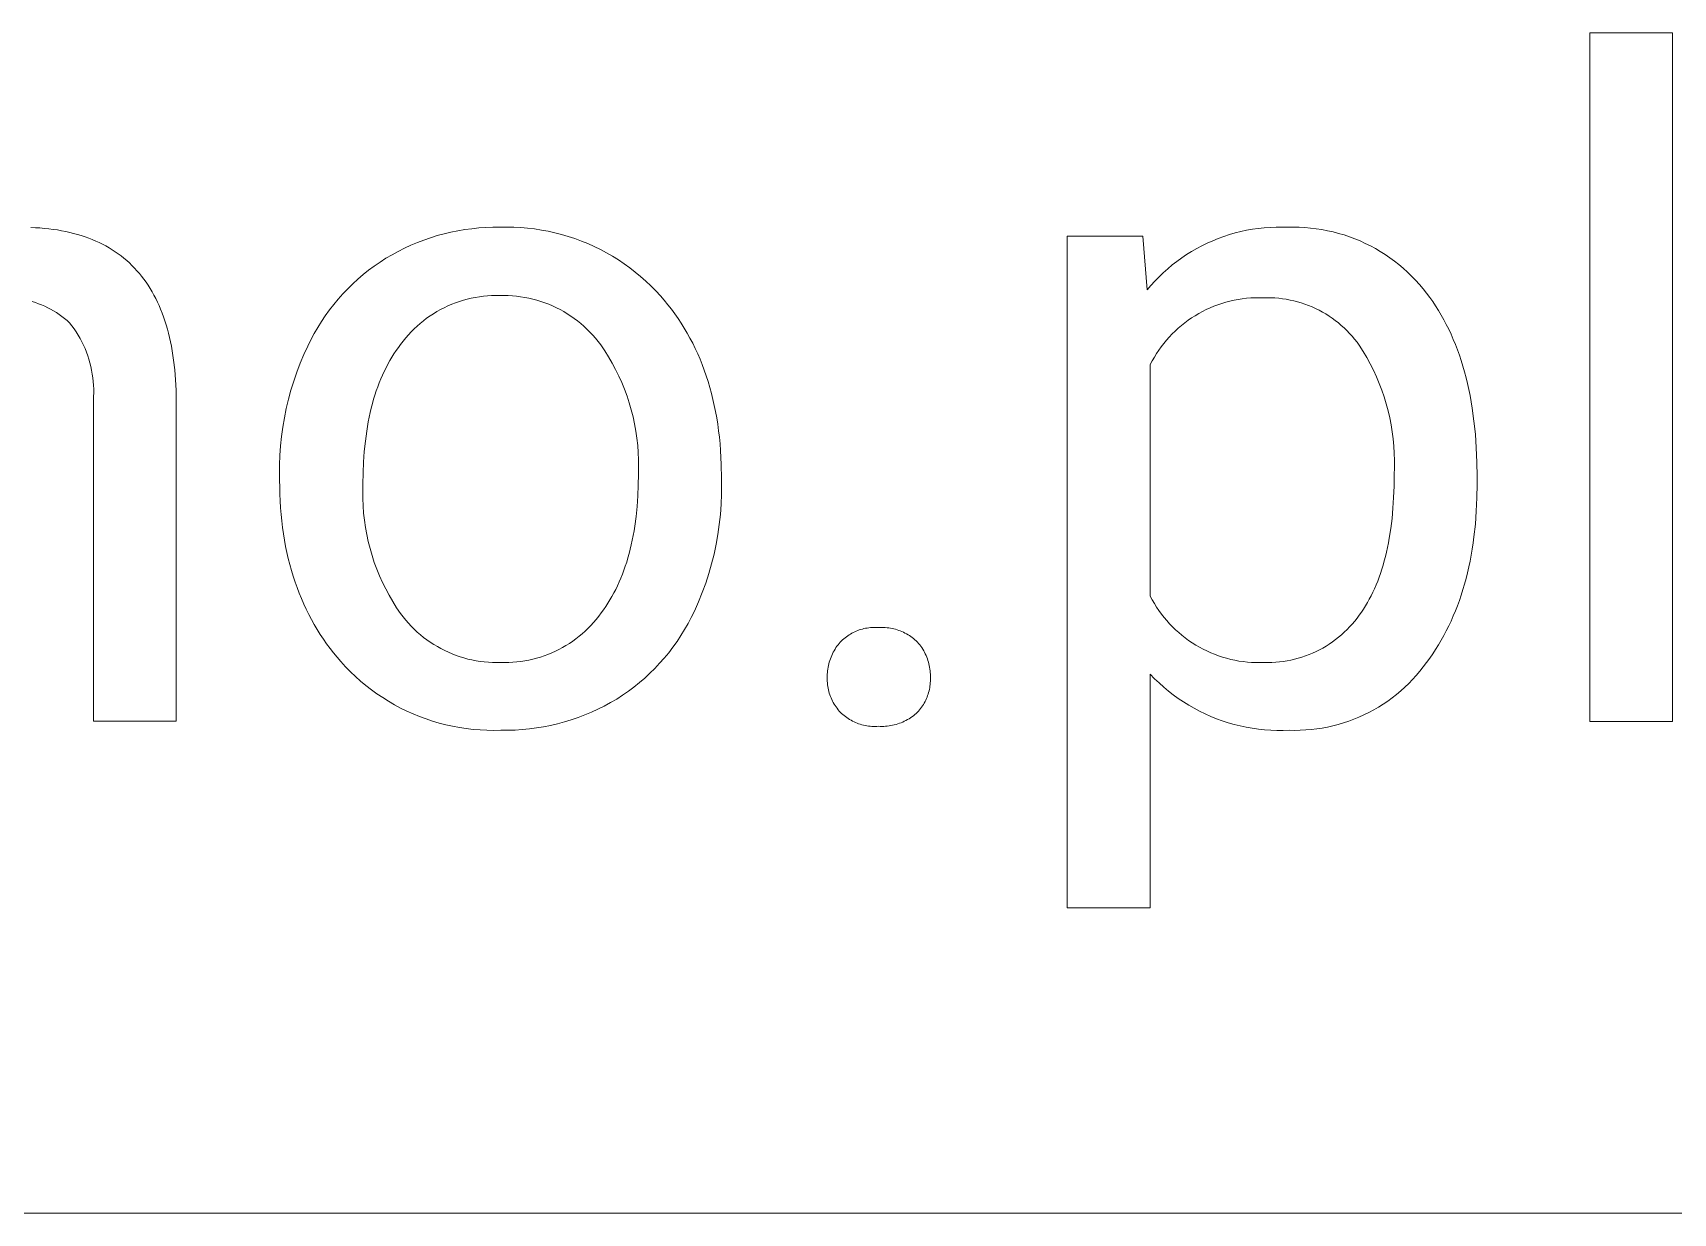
# Model space of a CAD drawing. Header units: millimetres. Extents: x -1283 to 2747, y -259 to 2557.
# Drawn here: x 1674.5 to 1770.4, y -33.4 to 35.6 of the extents above; entities that cross this region are included whole.
import ezdxf

# ---------------------------------------------------------------- set-up
doc = ezdxf.new("R2010")
doc.units = ezdxf.units.MM
doc.header["$MEASUREMENT"] = 0
doc.layers.add('Domyślny', color=7, linetype='Continuous', true_color=0x000000)

msp = doc.modelspace()

# ---------------------------------------------------------------- linework, layer by layer
at = {"layer": 'Domyślny', "color": 18, "lineweight": 15, "true_color": 0x000000}
for p, q in [((1765.5, -4.657), (1765.5, 35.604)), ((1765.5, 35.604), (1770.345, 35.604)), ((1770.345, 35.604), (1770.345, -4.657)), ((1674.398, 24.223), (1674.668, 24.211)), ((1674.668, 24.211), (1674.934, 24.194)), ((1674.934, 24.194), (1675.196, 24.171)), ((1675.196, 24.171), (1675.453, 24.144)), ((1675.453, 24.144), (1675.706, 24.112)), ((1675.706, 24.112), (1675.954, 24.075)), ((1675.954, 24.075), (1676.198, 24.032)), ((1676.198, 24.032), (1676.438, 23.985)), ((1676.438, 23.985), (1676.673, 23.933)), ((1698.952, 23.949), (1699.355, 24.03)), ((1699.355, 24.03), (1699.761, 24.098)), ((1699.761, 24.098), (1700.168, 24.152)), ((1700.168, 24.152), (1700.578, 24.192)), ((1700.578, 24.192), (1700.988, 24.219)), ((1700.988, 24.219), (1701.399, 24.232)), ((1701.399, 24.232), (1701.81, 24.232)), ((1701.81, 24.232), (1702.216, 24.24)), ((1702.216, 24.24), (1702.621, 24.234)), ((1702.621, 24.234), (1703.026, 24.215)), ((1703.026, 24.215), (1703.43, 24.182)), ((1703.43, 24.182), (1703.833, 24.135)), ((1703.833, 24.135), (1704.234, 24.074)), ((1704.234, 24.074), (1704.632, 24)), ((1704.632, 24), (1705.028, 23.913)), ((1744.775, 23.901), (1745.111, 23.985)), ((1745.111, 23.985), (1745.449, 24.057)), ((1745.449, 24.057), (1745.79, 24.118)), ((1745.79, 24.118), (1746.132, 24.167)), ((1746.132, 24.167), (1746.476, 24.204)), ((1746.476, 24.204), (1746.821, 24.229)), ((1746.821, 24.229), (1747.167, 24.242)), ((1747.167, 24.242), (1747.513, 24.243)), ((1747.513, 24.243), (1747.859, 24.232)), ((1747.859, 24.232), (1748.192, 24.238)), ((1748.192, 24.238), (1748.525, 24.232)), ((1748.525, 24.232), (1748.858, 24.216)), ((1748.858, 24.216), (1749.19, 24.188)), ((1749.19, 24.188), (1749.521, 24.148)), ((1749.521, 24.148), (1749.85, 24.097)), ((1749.85, 24.097), (1750.177, 24.035)), ((1750.177, 24.035), (1750.502, 23.962)), ((1676.673, 23.933), (1676.904, 23.876)), ((1676.904, 23.876), (1677.13, 23.815)), ((1677.13, 23.815), (1677.352, 23.748)), ((1677.352, 23.748), (1677.57, 23.676)), ((1677.57, 23.676), (1677.783, 23.599)), ((1677.783, 23.599), (1677.992, 23.517)), ((1677.992, 23.517), (1678.197, 23.431)), ((1678.197, 23.431), (1678.397, 23.339)), ((1678.397, 23.339), (1678.593, 23.242)), ((1678.593, 23.242), (1678.785, 23.141)), ((1678.785, 23.141), (1678.972, 23.034)), ((1678.972, 23.034), (1679.155, 22.923)), ((1695.869, 22.826), (1696.237, 23.011)), ((1696.237, 23.011), (1696.61, 23.183)), ((1696.61, 23.183), (1696.989, 23.343)), ((1696.989, 23.343), (1697.373, 23.49)), ((1697.373, 23.49), (1697.762, 23.625)), ((1697.762, 23.625), (1698.155, 23.746)), ((1698.155, 23.746), (1698.552, 23.854)), ((1698.552, 23.854), (1698.952, 23.949)), ((1705.028, 23.913), (1705.421, 23.812)), ((1705.421, 23.812), (1705.81, 23.698)), ((1705.81, 23.698), (1706.195, 23.57)), ((1706.195, 23.57), (1706.575, 23.43)), ((1706.575, 23.43), (1706.951, 23.277)), ((1706.951, 23.277), (1707.321, 23.111)), ((1707.321, 23.111), (1707.685, 22.933)), ((1734.962, -15.56), (1734.962, 23.708)), ((1734.962, 23.708), (1739.391, 23.708)), ((1739.391, 23.708), (1739.632, 20.568)), ((1742.535, 22.995), (1742.841, 23.157)), ((1742.841, 23.157), (1743.152, 23.309)), ((1743.152, 23.309), (1743.468, 23.449)), ((1743.468, 23.449), (1743.788, 23.579)), ((1743.788, 23.579), (1744.114, 23.698)), ((1744.114, 23.698), (1744.443, 23.805)), ((1744.443, 23.805), (1744.775, 23.901)), ((1750.502, 23.962), (1750.824, 23.878)), ((1750.824, 23.878), (1751.143, 23.783)), ((1751.143, 23.783), (1751.459, 23.677)), ((1751.459, 23.677), (1751.771, 23.56)), ((1751.771, 23.56), (1752.079, 23.433)), ((1752.079, 23.433), (1752.382, 23.295)), ((1752.382, 23.295), (1752.681, 23.147)), ((1752.681, 23.147), (1752.974, 22.989)), ((1679.155, 22.923), (1679.333, 22.806)), ((1679.333, 22.806), (1679.507, 22.685)), ((1679.507, 22.685), (1679.677, 22.559)), ((1679.677, 22.559), (1679.842, 22.427)), ((1679.842, 22.427), (1680.003, 22.291)), ((1680.003, 22.291), (1680.16, 22.15)), ((1680.16, 22.15), (1680.312, 22.004)), ((1694.472, 21.966), (1694.809, 22.199)), ((1694.809, 22.199), (1695.154, 22.42)), ((1695.154, 22.42), (1695.508, 22.629)), ((1695.508, 22.629), (1695.869, 22.826)), ((1707.685, 22.933), (1708.043, 22.743)), ((1708.043, 22.743), (1708.394, 22.54)), ((1708.394, 22.54), (1708.738, 22.326)), ((1708.738, 22.326), (1709.075, 22.1)), ((1709.075, 22.1), (1709.404, 21.863)), ((1741.101, 22.03), (1741.374, 22.243)), ((1741.374, 22.243), (1741.655, 22.446)), ((1741.655, 22.446), (1741.942, 22.639)), ((1741.942, 22.639), (1742.235, 22.822)), ((1742.235, 22.822), (1742.535, 22.995)), ((1752.974, 22.989), (1753.261, 22.821)), ((1753.261, 22.821), (1753.543, 22.643)), ((1753.543, 22.643), (1753.818, 22.456)), ((1753.818, 22.456), (1754.087, 22.259)), ((1754.087, 22.259), (1754.349, 22.053)), ((1754.349, 22.053), (1754.604, 21.838)), ((1680.312, 22.004), (1680.46, 21.853)), ((1680.46, 21.853), (1680.604, 21.697)), ((1680.604, 21.697), (1680.743, 21.536)), ((1680.743, 21.536), (1680.878, 21.37)), ((1680.878, 21.37), (1681.008, 21.199)), ((1681.008, 21.199), (1681.134, 21.023)), ((1693.21, 20.925), (1693.512, 21.202)), ((1693.512, 21.202), (1693.823, 21.467)), ((1693.823, 21.467), (1694.143, 21.723)), ((1694.143, 21.723), (1694.472, 21.966)), ((1709.404, 21.863), (1709.724, 21.615)), ((1709.724, 21.615), (1710.036, 21.356)), ((1710.036, 21.356), (1710.339, 21.086)), ((1740.088, 21.089), (1740.329, 21.337)), ((1740.329, 21.337), (1740.578, 21.577)), ((1740.578, 21.577), (1740.836, 21.808)), ((1740.836, 21.808), (1741.101, 22.03)), ((1754.604, 21.838), (1754.851, 21.615)), ((1754.851, 21.615), (1755.09, 21.384)), ((1755.09, 21.384), (1755.322, 21.144)), ((1755.322, 21.144), (1755.545, 20.897)), ((1681.134, 21.023), (1681.256, 20.842)), ((1681.256, 20.842), (1681.374, 20.656)), ((1681.374, 20.656), (1681.487, 20.466)), ((1681.487, 20.466), (1681.595, 20.27)), ((1681.595, 20.27), (1681.7, 20.069)), ((1692.362, 20.036), (1692.635, 20.342)), ((1692.635, 20.342), (1692.917, 20.639)), ((1692.917, 20.639), (1693.21, 20.925)), ((1700.376, 20.135), (1700.141, 20.088)), ((1700.613, 20.174), (1700.376, 20.135)), ((1700.851, 20.205), (1700.613, 20.174)), ((1701.091, 20.228), (1700.851, 20.205)), ((1701.33, 20.242), (1701.091, 20.228)), ((1701.57, 20.248), (1701.33, 20.242)), ((1701.81, 20.246), (1701.57, 20.248)), ((1702.054, 20.249), (1701.81, 20.246)), ((1702.298, 20.243), (1702.054, 20.249)), ((1702.541, 20.229), (1702.298, 20.243)), ((1702.784, 20.207), (1702.541, 20.229)), ((1703.025, 20.176), (1702.784, 20.207)), ((1703.266, 20.137), (1703.025, 20.176)), ((1703.505, 20.089), (1703.266, 20.137)), ((1710.339, 21.086), (1710.633, 20.807)), ((1710.633, 20.807), (1710.917, 20.518)), ((1710.917, 20.518), (1711.191, 20.219)), ((1711.191, 20.219), (1711.412, 19.966)), ((1739.632, 20.568), (1739.856, 20.832)), ((1739.856, 20.832), (1740.088, 21.089)), ((1755.545, 20.897), (1755.759, 20.642)), ((1755.759, 20.642), (1755.965, 20.38)), ((1755.965, 20.38), (1756.147, 20.137)), ((1756.147, 20.137), (1756.323, 19.888)), ((1674.67, 19.834), (1674.485, 19.894)), ((1674.853, 19.768), (1674.67, 19.834)), ((1675.034, 19.696), (1674.853, 19.768)), ((1675.212, 19.618), (1675.034, 19.696)), ((1675.387, 19.533), (1675.212, 19.618)), ((1675.559, 19.443), (1675.387, 19.533)), ((1675.728, 19.346), (1675.559, 19.443)), ((1675.894, 19.244), (1675.728, 19.346)), ((1676.056, 19.136), (1675.894, 19.244)), ((1681.7, 20.069), (1681.8, 19.864)), ((1681.8, 19.864), (1681.896, 19.653)), ((1681.896, 19.653), (1681.987, 19.438)), ((1681.987, 19.438), (1682.074, 19.217)), ((1682.074, 19.217), (1682.157, 18.992)), ((1691.611, 19.066), (1691.85, 19.398)), ((1691.85, 19.398), (1692.101, 19.722)), ((1692.101, 19.722), (1692.362, 20.036)), ((1697.93, 19.182), (1697.729, 19.05)), ((1698.135, 19.306), (1697.93, 19.182)), ((1698.345, 19.423), (1698.135, 19.306)), ((1698.558, 19.533), (1698.345, 19.423)), ((1698.775, 19.636), (1698.558, 19.533)), ((1698.996, 19.731), (1698.775, 19.636)), ((1699.22, 19.818), (1698.996, 19.731)), ((1699.446, 19.897), (1699.22, 19.818)), ((1699.676, 19.969), (1699.446, 19.897)), ((1699.907, 20.032), (1699.676, 19.969)), ((1700.141, 20.088), (1699.907, 20.032)), ((1703.742, 20.034), (1703.505, 20.089)), ((1703.977, 19.97), (1703.742, 20.034)), ((1704.21, 19.898), (1703.977, 19.97)), ((1704.44, 19.818), (1704.21, 19.898)), ((1704.668, 19.73), (1704.44, 19.818)), ((1704.892, 19.634), (1704.668, 19.73)), ((1705.113, 19.531), (1704.892, 19.634)), ((1705.33, 19.42), (1705.113, 19.531)), ((1705.543, 19.301), (1705.33, 19.42)), ((1705.751, 19.176), (1705.543, 19.301)), ((1705.956, 19.043), (1705.751, 19.176)), ((1711.412, 19.966), (1711.625, 19.708)), ((1711.625, 19.708), (1711.831, 19.445)), ((1711.831, 19.445), (1712.031, 19.176)), ((1712.031, 19.176), (1712.223, 18.902)), ((1742.654, 19.19), (1742.443, 19.065)), ((1742.87, 19.308), (1742.654, 19.19)), ((1743.09, 19.418), (1742.87, 19.308)), ((1743.313, 19.52), (1743.09, 19.418)), ((1743.539, 19.615), (1743.313, 19.52)), ((1743.769, 19.702), (1743.539, 19.615)), ((1744.002, 19.781), (1743.769, 19.702)), ((1744.237, 19.851), (1744.002, 19.781)), ((1744.475, 19.914), (1744.237, 19.851)), ((1744.714, 19.968), (1744.475, 19.914)), ((1744.955, 20.014), (1744.714, 19.968)), ((1745.198, 20.051), (1744.955, 20.014)), ((1745.442, 20.08), (1745.198, 20.051)), ((1745.687, 20.101), (1745.442, 20.08)), ((1745.932, 20.113), (1745.687, 20.101)), ((1746.178, 20.117), (1745.932, 20.113)), ((1746.423, 20.112), (1746.178, 20.117)), ((1746.648, 20.116), (1746.423, 20.112)), ((1746.873, 20.113), (1746.648, 20.116)), ((1747.098, 20.102), (1746.873, 20.113)), ((1747.322, 20.084), (1747.098, 20.102)), ((1747.546, 20.057), (1747.322, 20.084)), ((1747.768, 20.023), (1747.546, 20.057)), ((1747.989, 19.982), (1747.768, 20.023)), ((1748.209, 19.933), (1747.989, 19.982)), ((1748.426, 19.876), (1748.209, 19.933)), ((1748.642, 19.812), (1748.426, 19.876)), ((1748.856, 19.741), (1748.642, 19.812)), ((1749.066, 19.662), (1748.856, 19.741)), ((1749.274, 19.577), (1749.066, 19.662)), ((1749.479, 19.484), (1749.274, 19.577)), ((1749.681, 19.384), (1749.479, 19.484)), ((1749.879, 19.277), (1749.681, 19.384)), ((1750.073, 19.164), (1749.879, 19.277)), ((1756.323, 19.888), (1756.494, 19.633)), ((1756.494, 19.633), (1756.658, 19.372)), ((1756.658, 19.372), (1756.817, 19.105)), ((1676.214, 19.022), (1676.056, 19.136)), ((1676.368, 18.904), (1676.214, 19.022)), ((1676.517, 18.779), (1676.368, 18.904)), ((1676.663, 18.65), (1676.517, 18.779)), ((1676.798, 18.475), (1676.663, 18.65)), ((1676.927, 18.296), (1676.798, 18.475)), ((1677.05, 18.113), (1676.927, 18.296)), ((1682.157, 18.992), (1682.235, 18.761)), ((1682.235, 18.761), (1682.309, 18.526)), ((1682.309, 18.526), (1682.379, 18.286)), ((1682.379, 18.286), (1682.444, 18.041)), ((1690.962, 18.023), (1691.166, 18.378)), ((1691.166, 18.378), (1691.383, 18.726)), ((1691.383, 18.726), (1691.611, 19.066)), ((1696.799, 18.293), (1696.629, 18.123)), ((1696.974, 18.457), (1696.799, 18.293)), ((1697.155, 18.615), (1696.974, 18.457)), ((1697.341, 18.767), (1697.155, 18.615)), ((1697.532, 18.912), (1697.341, 18.767)), ((1697.729, 19.05), (1697.532, 18.912)), ((1706.155, 18.903), (1705.956, 19.043)), ((1706.35, 18.756), (1706.155, 18.903)), ((1706.539, 18.603), (1706.35, 18.756)), ((1706.723, 18.443), (1706.539, 18.603)), ((1706.902, 18.277), (1706.723, 18.443)), ((1707.074, 18.105), (1706.902, 18.277)), ((1712.223, 18.902), (1712.408, 18.623)), ((1712.408, 18.623), (1712.586, 18.339)), ((1712.586, 18.339), (1712.757, 18.05)), ((1741.458, 18.335), (1741.277, 18.169)), ((1741.644, 18.494), (1741.458, 18.335)), ((1741.837, 18.647), (1741.644, 18.494)), ((1742.034, 18.794), (1741.837, 18.647)), ((1742.236, 18.933), (1742.034, 18.794)), ((1742.443, 19.065), (1742.236, 18.933)), ((1750.264, 19.044), (1750.073, 19.164)), ((1750.45, 18.917), (1750.264, 19.044)), ((1750.631, 18.784), (1750.45, 18.917)), ((1750.808, 18.645), (1750.631, 18.784)), ((1750.981, 18.5), (1750.808, 18.645)), ((1751.148, 18.35), (1750.981, 18.5)), ((1751.309, 18.193), (1751.148, 18.35)), ((1756.817, 19.105), (1756.97, 18.832)), ((1756.97, 18.832), (1757.117, 18.553)), ((1757.117, 18.553), (1757.259, 18.269)), ((1757.259, 18.269), (1757.394, 17.978)), ((1677.167, 17.925), (1677.05, 18.113)), ((1677.277, 17.734), (1677.167, 17.925)), ((1677.381, 17.538), (1677.277, 17.734)), ((1677.477, 17.34), (1677.381, 17.538)), ((1677.567, 17.138), (1677.477, 17.34)), ((1682.444, 18.041), (1682.505, 17.79)), ((1682.505, 17.79), (1682.562, 17.535)), ((1682.562, 17.535), (1682.614, 17.275)), ((1682.614, 17.275), (1682.662, 17.01)), ((1690.359, 16.791), (1690.591, 17.293)), ((1690.591, 17.293), (1690.77, 17.661)), ((1690.77, 17.661), (1690.962, 18.023)), ((1696.013, 17.387), (1695.878, 17.207)), ((1696.157, 17.579), (1696.013, 17.387)), ((1696.308, 17.766), (1696.157, 17.579)), ((1696.466, 17.947), (1696.308, 17.766)), ((1696.629, 18.123), (1696.466, 17.947)), ((1707.241, 17.927), (1707.074, 18.105)), ((1707.401, 17.744), (1707.241, 17.927)), ((1707.555, 17.555), (1707.401, 17.744)), ((1707.702, 17.36), (1707.555, 17.555)), ((1707.939, 17.011), (1707.702, 17.36)), ((1712.757, 18.05), (1712.921, 17.755)), ((1712.921, 17.755), (1713.078, 17.456)), ((1713.078, 17.456), (1713.228, 17.151)), ((1740.613, 17.445), (1740.463, 17.251)), ((1740.769, 17.635), (1740.613, 17.445)), ((1740.932, 17.819), (1740.769, 17.635)), ((1741.101, 17.997), (1740.932, 17.819)), ((1741.277, 18.169), (1741.101, 17.997)), ((1751.466, 18.032), (1751.309, 18.193)), ((1751.616, 17.864), (1751.466, 18.032)), ((1751.761, 17.692), (1751.616, 17.864)), ((1751.9, 17.515), (1751.761, 17.692)), ((1752.033, 17.334), (1751.9, 17.515)), ((1752.257, 16.979), (1752.033, 17.334)), ((1757.394, 17.978), (1757.524, 17.682)), ((1757.524, 17.682), (1757.648, 17.379)), ((1757.648, 17.379), (1757.766, 17.071)), ((1677.65, 16.933), (1677.567, 17.138)), ((1677.726, 16.725), (1677.65, 16.933)), ((1677.794, 16.515), (1677.726, 16.725)), ((1677.856, 16.303), (1677.794, 16.515)), ((1677.91, 16.089), (1677.856, 16.303)), ((1682.662, 17.01), (1682.706, 16.74)), ((1682.706, 16.74), (1682.745, 16.465)), ((1682.745, 16.465), (1682.811, 15.9)), ((1690.143, 16.281), (1690.359, 16.791)), ((1695.38, 16.439), (1695.266, 16.235)), ((1695.498, 16.639), (1695.38, 16.439)), ((1695.62, 16.833), (1695.498, 16.639)), ((1695.747, 17.023), (1695.62, 16.833)), ((1695.878, 17.207), (1695.747, 17.023)), ((1708.164, 16.653), (1707.939, 17.011)), ((1708.377, 16.288), (1708.164, 16.653)), ((1713.228, 17.151), (1713.371, 16.841)), ((1713.371, 16.841), (1713.507, 16.526)), ((1713.507, 16.526), (1713.635, 16.205)), ((1739.934, 16.424), (1739.82, 16.206)), ((1740.056, 16.637), (1739.934, 16.424)), ((1740.184, 16.846), (1740.056, 16.637)), ((1740.32, 17.051), (1740.184, 16.846)), ((1740.463, 17.251), (1740.32, 17.051)), ((1752.47, 16.617), (1752.257, 16.979)), ((1752.67, 16.248), (1752.47, 16.617)), ((1757.766, 17.071), (1757.879, 16.757)), ((1757.879, 16.757), (1757.985, 16.437)), ((1757.985, 16.437), (1758.086, 16.111)), ((1677.956, 15.873), (1677.91, 16.089)), ((1677.995, 15.656), (1677.956, 15.873)), ((1678.027, 15.437), (1677.995, 15.656)), ((1678.051, 15.217), (1678.027, 15.437)), ((1682.811, 15.9), (1682.859, 15.316)), ((1689.764, 15.24), (1689.945, 15.764)), ((1689.945, 15.764), (1690.143, 16.281)), ((1694.854, 15.369), (1694.762, 15.141)), ((1694.951, 15.593), (1694.854, 15.369)), ((1695.052, 15.812), (1694.951, 15.593)), ((1695.157, 16.026), (1695.052, 15.812)), ((1695.266, 16.235), (1695.157, 16.026)), ((1708.577, 15.916), (1708.377, 16.288)), ((1708.763, 15.537), (1708.577, 15.916)), ((1708.936, 15.151), (1708.763, 15.537)), ((1713.635, 16.205), (1713.757, 15.879)), ((1713.757, 15.879), (1713.872, 15.549)), ((1713.872, 15.549), (1713.98, 15.213)), ((1739.82, 16.206), (1739.82, 2.665)), ((1752.858, 15.873), (1752.67, 16.248)), ((1753.033, 15.492), (1752.858, 15.873)), ((1753.195, 15.105), (1753.033, 15.492)), ((1758.086, 16.111), (1758.181, 15.779)), ((1758.181, 15.779), (1758.271, 15.441)), ((1758.271, 15.441), (1758.354, 15.097)), ((1678.068, 14.997), (1678.051, 15.217)), ((1678.077, 14.776), (1678.068, 14.997)), ((1678.072, 14.335), (1678.078, 14.555)), ((1678.078, 14.555), (1678.077, 14.776)), ((1682.859, 15.316), (1682.89, 14.711)), ((1682.89, 14.711), (1682.904, 14.087)), ((1689.455, 14.177), (1689.601, 14.712)), ((1689.601, 14.712), (1689.764, 15.24)), ((1694.51, 14.426), (1694.435, 14.178)), ((1694.59, 14.669), (1694.51, 14.426)), ((1694.673, 14.907), (1694.59, 14.669)), ((1694.762, 15.141), (1694.673, 14.907)), ((1709.096, 14.76), (1708.936, 15.151)), ((1709.242, 14.363), (1709.096, 14.76)), ((1713.98, 15.213), (1714.081, 14.871)), ((1714.081, 14.871), (1714.175, 14.525)), ((1714.175, 14.525), (1714.262, 14.173)), ((1753.344, 14.713), (1753.195, 15.105)), ((1753.48, 14.316), (1753.344, 14.713)), ((1758.354, 15.097), (1758.432, 14.747)), ((1758.432, 14.747), (1758.504, 14.391)), ((1758.504, 14.391), (1758.57, 14.029)), ((1678.059, 14.114), (1678.072, 14.335)), ((1678.059, -4.648), (1678.059, 14.114)), ((1682.904, 14.087), (1682.904, -4.648)), ((1689.217, 13.096), (1689.327, 13.639)), ((1689.327, 13.639), (1689.455, 14.177)), ((1694.297, 13.667), (1694.234, 13.404)), ((1694.364, 13.925), (1694.297, 13.667)), ((1694.435, 14.178), (1694.364, 13.925)), ((1709.374, 13.962), (1709.242, 14.363)), ((1709.492, 13.556), (1709.374, 13.962)), ((1709.596, 13.147), (1709.492, 13.556)), ((1714.262, 14.173), (1714.342, 13.817)), ((1714.342, 13.817), (1714.414, 13.455)), ((1714.414, 13.455), (1714.48, 13.088)), ((1753.603, 13.915), (1753.48, 14.316)), ((1753.712, 13.509), (1753.603, 13.915)), ((1753.808, 13.101), (1753.712, 13.509)), ((1758.57, 14.029), (1758.63, 13.662)), ((1758.63, 13.662), (1758.734, 12.908)), ((1689.052, 12.001), (1689.125, 12.55)), ((1689.125, 12.55), (1689.217, 13.096)), ((1694.073, 12.587), (1694.028, 12.305)), ((1694.122, 12.864), (1694.073, 12.587)), ((1694.176, 13.137), (1694.122, 12.864)), ((1694.234, 13.404), (1694.176, 13.137)), ((1709.685, 12.734), (1709.596, 13.147)), ((1709.76, 12.318), (1709.685, 12.734)), ((1714.48, 13.088), (1714.539, 12.715)), ((1714.539, 12.715), (1714.591, 12.338)), ((1753.89, 12.689), (1753.808, 13.101)), ((1753.958, 12.275), (1753.89, 12.689)), ((1758.734, 12.908), (1758.814, 12.131)), ((1688.996, 11.451), (1689.052, 12.001)), ((1693.95, 11.725), (1693.89, 11.127)), ((1694.028, 12.305), (1693.95, 11.725)), ((1709.821, 11.9), (1709.76, 12.318)), ((1709.866, 11.48), (1709.821, 11.9)), ((1714.591, 12.338), (1714.637, 11.955)), ((1714.637, 11.955), (1714.675, 11.567)), ((1714.675, 11.567), (1714.706, 11.174)), ((1754.012, 11.859), (1753.958, 12.275)), ((1754.052, 11.442), (1754.012, 11.859)), ((1758.814, 12.131), (1758.872, 11.33)), ((1688.94, 10.345), (1688.959, 10.898)), ((1688.959, 10.898), (1688.996, 11.451)), ((1693.89, 11.127), (1693.846, 10.509)), ((1709.898, 11.058), (1709.866, 11.48)), ((1709.914, 10.636), (1709.898, 11.058)), ((1709.916, 10.214), (1709.914, 10.636)), ((1714.706, 11.174), (1714.73, 10.776)), ((1714.73, 10.776), (1714.747, 10.372)), ((1754.078, 11.023), (1754.052, 11.442)), ((1754.091, 10.603), (1754.078, 11.023)), ((1754.089, 10.184), (1754.091, 10.603)), ((1758.872, 11.33), (1758.906, 10.506)), ((1688.94, 9.791), (1688.94, 10.345)), ((1688.94, 9.456), (1688.94, 9.791)), ((1693.82, 9.871), (1693.812, 9.214)), ((1693.846, 10.509), (1693.82, 9.871)), ((1709.895, 9.149), (1709.903, 9.791)), ((1709.903, 9.791), (1709.916, 10.214)), ((1714.747, 10.372), (1714.761, 9.55)), ((1754.065, 9.093), (1754.073, 9.764)), ((1754.073, 9.764), (1754.089, 10.184)), ((1758.906, 10.506), (1758.918, 9.657)), ((1758.918, 9.657), (1758.918, 9.214)), ((1688.944, 9.044), (1688.94, 9.456)), ((1688.954, 8.638), (1688.944, 9.044)), ((1688.972, 8.237), (1688.954, 8.638)), ((1693.812, 9.214), (1693.799, 8.792)), ((1693.799, 8.792), (1693.8, 8.369)), ((1709.87, 8.524), (1709.895, 9.149)), ((1714.761, 9.214), (1714.76, 8.625)), ((1714.761, 9.55), (1714.761, 9.214)), ((1754.041, 8.443), (1754.065, 9.093)), ((1758.918, 9.214), (1758.906, 8.416)), ((1688.997, 7.841), (1688.972, 8.237)), ((1689.028, 7.451), (1688.997, 7.841)), ((1693.8, 8.369), (1693.816, 7.947)), ((1693.816, 7.947), (1693.848, 7.526)), ((1709.769, 7.33), (1709.828, 7.918)), ((1709.828, 7.918), (1709.87, 8.524)), ((1714.738, 8.037), (1714.696, 7.45)), ((1714.76, 8.625), (1714.738, 8.037)), ((1753.945, 7.205), (1754.001, 7.814)), ((1754.001, 7.814), (1754.041, 8.443)), ((1758.906, 8.416), (1758.872, 7.638)), ((1689.067, 7.065), (1689.028, 7.451)), ((1689.113, 6.685), (1689.067, 7.065)), ((1693.848, 7.526), (1693.893, 7.106)), ((1693.893, 7.106), (1693.954, 6.687)), ((1709.649, 6.482), (1709.693, 6.76)), ((1709.693, 6.76), (1709.769, 7.33)), ((1714.633, 6.865), (1714.55, 6.282)), ((1714.696, 7.45), (1714.633, 6.865)), ((1753.873, 6.619), (1753.945, 7.205)), ((1758.814, 6.879), (1758.734, 6.139)), ((1758.872, 7.638), (1758.814, 6.879)), ((1689.166, 6.31), (1689.113, 6.685)), ((1689.226, 5.94), (1689.166, 6.31)), ((1689.293, 5.575), (1689.226, 5.94)), ((1693.954, 6.687), (1694.029, 6.271)), ((1694.029, 6.271), (1694.118, 5.858)), ((1694.118, 5.858), (1694.222, 5.449)), ((1709.491, 5.675), (1709.548, 5.939)), ((1709.548, 5.939), (1709.601, 6.208)), ((1709.601, 6.208), (1709.649, 6.482)), ((1714.55, 6.282), (1714.447, 5.702)), ((1753.681, 5.508), (1753.735, 5.778)), ((1753.735, 5.778), (1753.785, 6.053)), ((1753.785, 6.053), (1753.873, 6.619)), ((1758.685, 5.777), (1758.63, 5.419)), ((1758.734, 6.139), (1758.685, 5.777)), ((1689.367, 5.215), (1689.293, 5.575)), ((1689.448, 4.861), (1689.367, 5.215)), ((1689.535, 4.511), (1689.448, 4.861)), ((1694.222, 5.449), (1694.34, 5.043)), ((1694.34, 5.043), (1694.472, 4.642)), ((1709.221, 4.662), (1709.295, 4.909)), ((1709.295, 4.909), (1709.365, 5.159)), ((1709.365, 5.159), (1709.43, 5.415)), ((1709.43, 5.415), (1709.491, 5.675)), ((1714.325, 5.127), (1714.182, 4.556)), ((1714.447, 5.702), (1714.325, 5.127)), ((1753.495, 4.731), (1753.561, 4.985)), ((1753.561, 4.985), (1753.623, 5.244)), ((1753.623, 5.244), (1753.681, 5.508)), ((1758.57, 5.066), (1758.504, 4.719)), ((1758.63, 5.419), (1758.57, 5.066)), ((1689.63, 4.167), (1689.535, 4.511)), ((1689.732, 3.828), (1689.63, 4.167)), ((1694.472, 4.642), (1694.618, 4.245)), ((1694.618, 4.245), (1694.778, 3.854)), ((1694.778, 3.854), (1694.951, 3.469)), ((1708.881, 3.722), (1708.973, 3.95)), ((1708.973, 3.95), (1709.06, 4.183)), ((1709.06, 4.183), (1709.142, 4.42)), ((1709.142, 4.42), (1709.221, 4.662)), ((1714.02, 3.99), (1713.838, 3.43)), ((1714.182, 4.556), (1714.02, 3.99)), ((1753.192, 3.77), (1753.274, 4.002)), ((1753.274, 4.002), (1753.352, 4.24)), ((1753.352, 4.24), (1753.426, 4.483)), ((1753.426, 4.483), (1753.495, 4.731)), ((1758.354, 4.038), (1758.271, 3.705)), ((1758.432, 4.376), (1758.354, 4.038)), ((1758.504, 4.719), (1758.432, 4.376)), ((1689.841, 3.494), (1689.732, 3.828)), ((1689.957, 3.165), (1689.841, 3.494)), ((1690.079, 2.841), (1689.957, 3.165)), ((1694.951, 3.469), (1695.137, 3.089)), ((1695.137, 3.089), (1695.337, 2.717)), ((1708.473, 2.853), (1708.581, 3.063)), ((1708.581, 3.063), (1708.686, 3.278)), ((1708.686, 3.278), (1708.786, 3.498)), ((1708.786, 3.498), (1708.881, 3.722)), ((1713.637, 2.877), (1713.417, 2.331)), ((1713.838, 3.43), (1713.637, 2.877)), ((1752.725, 2.687), (1752.826, 2.893)), ((1752.826, 2.893), (1752.924, 3.104)), ((1752.924, 3.104), (1753.017, 3.321)), ((1753.017, 3.321), (1753.107, 3.543)), ((1753.107, 3.543), (1753.192, 3.77)), ((1758.086, 3.053), (1757.985, 2.734)), ((1758.181, 3.376), (1758.086, 3.053)), ((1758.271, 3.705), (1758.181, 3.376)), ((1690.209, 2.522), (1690.079, 2.841)), ((1690.346, 2.208), (1690.209, 2.522)), ((1690.489, 1.9), (1690.346, 2.208)), ((1695.337, 2.717), (1695.55, 2.352)), ((1695.55, 2.352), (1695.775, 1.994)), ((1695.775, 1.994), (1696.013, 1.645)), ((1707.864, 1.869), (1707.994, 2.057)), ((1707.994, 2.057), (1708.121, 2.249)), ((1708.121, 2.249), (1708.242, 2.446)), ((1708.242, 2.446), (1708.36, 2.647)), ((1708.36, 2.647), (1708.473, 2.853)), ((1713.417, 2.331), (1713.178, 1.793)), ((1739.82, 2.665), (1739.936, 2.447)), ((1739.936, 2.447), (1740.06, 2.234)), ((1740.06, 2.234), (1740.19, 2.025)), ((1740.19, 2.025), (1740.328, 1.82)), ((1752.158, 1.738), (1752.279, 1.917)), ((1752.279, 1.917), (1752.396, 2.102)), ((1752.396, 2.102), (1752.51, 2.292)), ((1752.51, 2.292), (1752.619, 2.487)), ((1752.619, 2.487), (1752.725, 2.687)), ((1757.766, 2.112), (1757.648, 1.808)), ((1757.879, 2.421), (1757.766, 2.112)), ((1757.985, 2.734), (1757.879, 2.421)), ((1690.64, 1.596), (1690.489, 1.9)), ((1690.797, 1.298), (1690.64, 1.596)), ((1690.961, 1.005), (1690.797, 1.298)), ((1691.133, 0.716), (1690.961, 1.005)), ((1696.013, 1.645), (1696.159, 1.452)), ((1696.159, 1.452), (1696.312, 1.264)), ((1696.312, 1.264), (1696.471, 1.082)), ((1696.471, 1.082), (1696.636, 0.906)), ((1706.968, 0.792), (1707.132, 0.96)), ((1707.132, 0.96), (1707.291, 1.134)), ((1707.291, 1.134), (1707.443, 1.313)), ((1707.443, 1.313), (1707.589, 1.497)), ((1707.589, 1.497), (1707.729, 1.685)), ((1707.729, 1.685), (1707.864, 1.869)), ((1712.808, 1.063), (1712.605, 0.709)), ((1712.999, 1.425), (1712.808, 1.063)), ((1713.178, 1.793), (1712.999, 1.425)), ((1740.328, 1.82), (1740.473, 1.621)), ((1740.473, 1.621), (1740.625, 1.426)), ((1740.625, 1.426), (1740.783, 1.237)), ((1740.783, 1.237), (1740.948, 1.054)), ((1740.948, 1.054), (1741.119, 0.876)), ((1751.47, 0.873), (1751.619, 1.039)), ((1751.619, 1.039), (1751.763, 1.209)), ((1751.763, 1.209), (1751.901, 1.385)), ((1751.901, 1.385), (1752.033, 1.564)), ((1752.033, 1.564), (1752.158, 1.738)), ((1757.394, 1.215), (1757.259, 0.925)), ((1757.524, 1.509), (1757.394, 1.215)), ((1757.648, 1.808), (1757.524, 1.509)), ((1691.311, 0.433), (1691.133, 0.716)), ((1691.496, 0.155), (1691.311, 0.433)), ((1691.687, -0.118), (1691.496, 0.155)), ((1696.636, 0.906), (1696.808, 0.735)), ((1696.808, 0.735), (1696.985, 0.57)), ((1696.985, 0.57), (1697.168, 0.412)), ((1697.168, 0.412), (1697.356, 0.26)), ((1697.356, 0.26), (1697.549, 0.114)), ((1697.549, 0.114), (1697.747, -0.025)), ((1705.873, -0.092), (1706.068, 0.04)), ((1706.068, 0.04), (1706.258, 0.178)), ((1706.258, 0.178), (1706.443, 0.323)), ((1706.443, 0.323), (1706.623, 0.473)), ((1706.623, 0.473), (1706.798, 0.63)), ((1706.798, 0.63), (1706.968, 0.792)), ((1712.163, 0.021), (1711.925, -0.312)), ((1712.39, 0.361), (1712.163, 0.021)), ((1712.605, 0.709), (1712.39, 0.361)), ((1721.705, -0.015), (1721.772, 0.052)), ((1721.772, 0.052), (1721.841, 0.117)), ((1721.841, 0.117), (1721.912, 0.179)), ((1721.912, 0.179), (1721.986, 0.239)), ((1721.986, 0.239), (1722.061, 0.296)), ((1722.061, 0.296), (1722.138, 0.351)), ((1722.138, 0.351), (1722.217, 0.403)), ((1722.217, 0.403), (1722.298, 0.453)), ((1722.298, 0.453), (1722.38, 0.5)), ((1722.38, 0.5), (1722.464, 0.543)), ((1722.464, 0.543), (1722.549, 0.584)), ((1722.549, 0.584), (1722.636, 0.622)), ((1722.636, 0.622), (1722.724, 0.658)), ((1722.724, 0.658), (1722.813, 0.69)), ((1722.813, 0.69), (1722.903, 0.719)), ((1722.903, 0.719), (1722.994, 0.745)), ((1722.994, 0.745), (1723.086, 0.768)), ((1723.086, 0.768), (1723.179, 0.787)), ((1723.179, 0.787), (1723.272, 0.804)), ((1723.272, 0.804), (1723.366, 0.817)), ((1723.366, 0.817), (1723.46, 0.827)), ((1723.46, 0.827), (1723.554, 0.834)), ((1723.554, 0.834), (1723.649, 0.838)), ((1723.649, 0.838), (1723.744, 0.839)), ((1723.744, 0.839), (1723.838, 0.836)), ((1723.838, 0.836), (1723.933, 0.83)), ((1723.933, 0.83), (1724.033, 0.835)), ((1724.033, 0.835), (1724.133, 0.837)), ((1724.133, 0.837), (1724.234, 0.835)), ((1724.234, 0.835), (1724.334, 0.83)), ((1724.334, 0.83), (1724.434, 0.822)), ((1724.434, 0.822), (1724.533, 0.81)), ((1724.533, 0.81), (1724.632, 0.795)), ((1724.632, 0.795), (1724.731, 0.776)), ((1724.731, 0.776), (1724.829, 0.754)), ((1724.829, 0.754), (1724.926, 0.729)), ((1724.926, 0.729), (1725.022, 0.701)), ((1725.022, 0.701), (1725.117, 0.669)), ((1725.117, 0.669), (1725.211, 0.634)), ((1725.211, 0.634), (1725.304, 0.596)), ((1725.304, 0.596), (1725.395, 0.555)), ((1725.395, 0.555), (1725.485, 0.511)), ((1725.485, 0.511), (1725.574, 0.464)), ((1725.574, 0.464), (1725.661, 0.414)), ((1725.661, 0.414), (1725.746, 0.361)), ((1725.746, 0.361), (1725.829, 0.305)), ((1725.829, 0.305), (1725.91, 0.246)), ((1725.91, 0.246), (1725.99, 0.185)), ((1725.99, 0.185), (1726.067, 0.121)), ((1726.067, 0.121), (1726.142, 0.054)), ((1726.142, 0.054), (1726.214, -0.015)), ((1741.119, 0.876), (1741.296, 0.704)), ((1741.296, 0.704), (1741.479, 0.539)), ((1741.479, 0.539), (1741.668, 0.38)), ((1741.668, 0.38), (1741.862, 0.227)), ((1741.862, 0.227), (1742.061, 0.082)), ((1742.061, 0.082), (1742.265, -0.057)), ((1750.463, -0.006), (1750.643, 0.126)), ((1750.643, 0.126), (1750.818, 0.264)), ((1750.818, 0.264), (1750.989, 0.408)), ((1750.989, 0.408), (1751.154, 0.558)), ((1751.154, 0.558), (1751.315, 0.713)), ((1751.315, 0.713), (1751.47, 0.873)), ((1756.817, 0.087), (1756.658, -0.183)), ((1756.97, 0.361), (1756.817, 0.087)), ((1757.117, 0.641), (1756.97, 0.361)), ((1757.259, 0.925), (1757.117, 0.641)), ((1691.886, -0.386), (1691.687, -0.118)), ((1692.092, -0.649), (1691.886, -0.386)), ((1692.304, -0.907), (1692.092, -0.649)), ((1692.523, -1.16), (1692.304, -0.907)), ((1697.747, -0.025), (1697.95, -0.156)), ((1697.95, -0.156), (1698.158, -0.281)), ((1698.158, -0.281), (1698.369, -0.398)), ((1698.369, -0.398), (1698.585, -0.508)), ((1698.585, -0.508), (1698.804, -0.611)), ((1698.804, -0.611), (1699.027, -0.705)), ((1699.027, -0.705), (1699.252, -0.792)), ((1699.252, -0.792), (1699.481, -0.872)), ((1699.481, -0.872), (1699.712, -0.943)), ((1699.712, -0.943), (1699.946, -1.006)), ((1703.955, -0.96), (1704.18, -0.893)), ((1704.18, -0.893), (1704.403, -0.818)), ((1704.403, -0.818), (1704.623, -0.736)), ((1704.623, -0.736), (1704.84, -0.647)), ((1704.84, -0.647), (1705.054, -0.55)), ((1705.054, -0.55), (1705.264, -0.446)), ((1705.264, -0.446), (1705.471, -0.335)), ((1705.471, -0.335), (1705.674, -0.216)), ((1705.674, -0.216), (1705.873, -0.092)), ((1711.416, -0.952), (1711.145, -1.258)), ((1711.676, -0.636), (1711.416, -0.952)), ((1711.925, -0.312), (1711.676, -0.636)), ((1721.124, -0.989), (1721.161, -0.893)), ((1721.161, -0.893), (1721.202, -0.797)), ((1721.202, -0.797), (1721.246, -0.703)), ((1721.246, -0.703), (1721.293, -0.611)), ((1721.293, -0.611), (1721.343, -0.52)), ((1721.343, -0.52), (1721.396, -0.431)), ((1721.396, -0.431), (1721.452, -0.343)), ((1721.452, -0.343), (1721.511, -0.258)), ((1721.511, -0.258), (1721.573, -0.175)), ((1721.573, -0.175), (1721.638, -0.094)), ((1721.638, -0.094), (1721.705, -0.015)), ((1726.214, -0.015), (1726.282, -0.094)), ((1726.282, -0.094), (1726.347, -0.175)), ((1726.347, -0.175), (1726.409, -0.258)), ((1726.409, -0.258), (1726.468, -0.343)), ((1726.468, -0.343), (1726.524, -0.43)), ((1726.524, -0.43), (1726.577, -0.519)), ((1726.577, -0.519), (1726.627, -0.61)), ((1726.627, -0.61), (1726.673, -0.702)), ((1726.673, -0.702), (1726.717, -0.797)), ((1726.717, -0.797), (1726.757, -0.892)), ((1726.757, -0.892), (1726.793, -0.989)), ((1742.265, -0.057), (1742.473, -0.188)), ((1742.473, -0.188), (1742.686, -0.312)), ((1742.686, -0.312), (1742.904, -0.429)), ((1742.904, -0.429), (1743.125, -0.538)), ((1743.125, -0.538), (1743.35, -0.64)), ((1743.35, -0.64), (1743.578, -0.733)), ((1743.578, -0.733), (1743.809, -0.819)), ((1743.809, -0.819), (1744.043, -0.896)), ((1744.043, -0.896), (1744.28, -0.966)), ((1748.461, -0.965), (1748.675, -0.9)), ((1748.675, -0.9), (1748.886, -0.828)), ((1748.886, -0.828), (1749.094, -0.749)), ((1749.094, -0.749), (1749.3, -0.663)), ((1749.3, -0.663), (1749.503, -0.57)), ((1749.503, -0.57), (1749.702, -0.47)), ((1749.702, -0.47), (1749.898, -0.364)), ((1749.898, -0.364), (1750.091, -0.251)), ((1750.091, -0.251), (1750.279, -0.131)), ((1750.279, -0.131), (1750.463, -0.006)), ((1756.323, -0.708), (1756.147, -0.963)), ((1756.494, -0.448), (1756.323, -0.708)), ((1756.658, -0.183), (1756.494, -0.448)), ((1692.796, -1.458), (1692.523, -1.16)), ((1693.078, -1.747), (1692.796, -1.458)), ((1693.37, -2.026), (1693.078, -1.747)), ((1699.946, -1.006), (1700.181, -1.061)), ((1700.181, -1.061), (1700.419, -1.108)), ((1700.419, -1.108), (1700.658, -1.146)), ((1700.658, -1.146), (1700.898, -1.176)), ((1700.898, -1.176), (1701.139, -1.198)), ((1701.139, -1.198), (1701.38, -1.212)), ((1701.38, -1.212), (1701.622, -1.217)), ((1701.622, -1.217), (1701.864, -1.214)), ((1701.864, -1.214), (1702.099, -1.217)), ((1702.099, -1.217), (1702.334, -1.213)), ((1702.334, -1.213), (1702.568, -1.2)), ((1702.568, -1.2), (1702.802, -1.18)), ((1702.802, -1.18), (1703.036, -1.152)), ((1703.036, -1.152), (1703.268, -1.115)), ((1703.268, -1.115), (1703.498, -1.072)), ((1703.498, -1.072), (1703.728, -1.02)), ((1703.728, -1.02), (1703.955, -0.96)), ((1710.574, -1.843), (1710.274, -2.12)), ((1710.864, -1.555), (1710.574, -1.843)), ((1711.145, -1.258), (1710.864, -1.555)), ((1720.939, -2.005), (1720.942, -1.901)), ((1720.942, -1.901), (1720.948, -1.798)), ((1720.948, -1.798), (1720.958, -1.695)), ((1720.958, -1.695), (1720.972, -1.592)), ((1720.972, -1.592), (1720.988, -1.489)), ((1720.988, -1.489), (1721.009, -1.388)), ((1721.009, -1.388), (1721.032, -1.287)), ((1721.032, -1.287), (1721.06, -1.187)), ((1721.06, -1.187), (1721.09, -1.087)), ((1721.09, -1.087), (1721.124, -0.989)), ((1726.793, -0.989), (1726.827, -1.087)), ((1726.827, -1.087), (1726.857, -1.186)), ((1726.857, -1.186), (1726.883, -1.287)), ((1726.883, -1.287), (1726.906, -1.388)), ((1726.906, -1.388), (1726.925, -1.489)), ((1726.925, -1.489), (1726.941, -1.592)), ((1726.941, -1.592), (1726.953, -1.695)), ((1726.953, -1.695), (1726.962, -1.798)), ((1726.962, -1.798), (1726.967, -1.902)), ((1726.967, -1.902), (1726.968, -2.005)), ((1740.072, -2.157), (1739.82, -1.898)), ((1739.82, -1.898), (1739.82, -15.56)), ((1744.28, -0.966), (1744.519, -1.027)), ((1744.519, -1.027), (1744.76, -1.08)), ((1744.76, -1.08), (1745.002, -1.124)), ((1745.002, -1.124), (1745.246, -1.161)), ((1745.246, -1.161), (1745.491, -1.188)), ((1745.491, -1.188), (1745.737, -1.207)), ((1745.737, -1.207), (1745.984, -1.218)), ((1745.984, -1.218), (1746.23, -1.22)), ((1746.23, -1.22), (1746.477, -1.214)), ((1746.477, -1.214), (1746.7, -1.216)), ((1746.7, -1.216), (1746.923, -1.211)), ((1746.923, -1.211), (1747.146, -1.198)), ((1747.146, -1.198), (1747.368, -1.178)), ((1747.368, -1.178), (1747.589, -1.15)), ((1747.589, -1.15), (1747.809, -1.115)), ((1747.809, -1.115), (1748.028, -1.072)), ((1748.028, -1.072), (1748.246, -1.022)), ((1748.246, -1.022), (1748.461, -0.965)), ((1755.574, -1.723), (1755.365, -1.968)), ((1755.774, -1.472), (1755.574, -1.723)), ((1755.965, -1.214), (1755.774, -1.472)), ((1756.147, -0.963), (1755.965, -1.214)), ((1693.672, -2.295), (1693.37, -2.026)), ((1693.982, -2.554), (1693.672, -2.295)), ((1694.301, -2.802), (1693.982, -2.554)), ((1694.628, -3.039), (1694.301, -2.802)), ((1709.646, -2.644), (1709.319, -2.89)), ((1709.964, -2.388), (1709.646, -2.644)), ((1710.274, -2.12), (1709.964, -2.388)), ((1720.94, -2.109), (1720.939, -2.005)), ((1720.94, -2.209), (1720.94, -2.109)), ((1720.943, -2.309), (1720.94, -2.209)), ((1720.95, -2.409), (1720.943, -2.309)), ((1720.96, -2.509), (1720.95, -2.409)), ((1720.974, -2.609), (1720.96, -2.509)), ((1720.991, -2.707), (1720.974, -2.609)), ((1721.012, -2.806), (1720.991, -2.707)), ((1721.036, -2.903), (1721.012, -2.806)), ((1726.888, -2.869), (1726.864, -2.962)), ((1726.909, -2.776), (1726.888, -2.869)), ((1726.927, -2.682), (1726.909, -2.776)), ((1726.941, -2.587), (1726.927, -2.682)), ((1726.953, -2.492), (1726.941, -2.587)), ((1726.961, -2.396), (1726.953, -2.492)), ((1726.966, -2.3), (1726.961, -2.396)), ((1726.968, -2.005), (1726.966, -2.109)), ((1726.966, -2.109), (1726.968, -2.205)), ((1726.968, -2.205), (1726.966, -2.3)), ((1740.333, -2.407), (1740.072, -2.157)), ((1740.602, -2.648), (1740.333, -2.407)), ((1740.88, -2.88), (1740.602, -2.648)), ((1754.453, -2.872), (1754.206, -3.078)), ((1754.692, -2.658), (1754.453, -2.872)), ((1754.924, -2.435), (1754.692, -2.658)), ((1755.149, -2.206), (1754.924, -2.435)), ((1755.365, -1.968), (1755.149, -2.206)), ((1694.963, -3.265), (1694.628, -3.039)), ((1695.306, -3.479), (1694.963, -3.265)), ((1695.656, -3.681), (1695.306, -3.479)), ((1696.012, -3.872), (1695.656, -3.681)), ((1707.912, -3.756), (1707.537, -3.942)), ((1708.28, -3.558), (1707.912, -3.756)), ((1708.642, -3.348), (1708.28, -3.558)), ((1708.984, -3.124), (1708.642, -3.348)), ((1709.319, -2.89), (1708.984, -3.124)), ((1721.063, -2.999), (1721.036, -2.903)), ((1721.094, -3.095), (1721.063, -2.999)), ((1721.128, -3.189), (1721.094, -3.095)), ((1721.165, -3.282), (1721.128, -3.189)), ((1721.206, -3.374), (1721.165, -3.282)), ((1721.249, -3.464), (1721.206, -3.374)), ((1721.296, -3.553), (1721.249, -3.464)), ((1721.346, -3.64), (1721.296, -3.553)), ((1721.399, -3.726), (1721.346, -3.64)), ((1721.454, -3.809), (1721.399, -3.726)), ((1721.513, -3.89), (1721.454, -3.809)), ((1726.455, -3.824), (1726.399, -3.902)), ((1726.509, -3.745), (1726.455, -3.824)), ((1726.56, -3.664), (1726.509, -3.745)), ((1726.608, -3.581), (1726.56, -3.664)), ((1726.654, -3.496), (1726.608, -3.581)), ((1726.696, -3.41), (1726.654, -3.496)), ((1726.736, -3.323), (1726.696, -3.41)), ((1726.772, -3.234), (1726.736, -3.323)), ((1726.806, -3.145), (1726.772, -3.234)), ((1726.836, -3.054), (1726.806, -3.145)), ((1726.864, -2.962), (1726.836, -3.054)), ((1741.165, -3.101), (1740.88, -2.88)), ((1741.458, -3.313), (1741.165, -3.101)), ((1741.758, -3.515), (1741.458, -3.313)), ((1742.065, -3.706), (1741.758, -3.515)), ((1742.378, -3.886), (1742.065, -3.706)), ((1753.154, -3.815), (1752.876, -3.976)), ((1753.426, -3.644), (1753.154, -3.815)), ((1753.692, -3.464), (1753.426, -3.644)), ((1753.953, -3.275), (1753.692, -3.464)), ((1754.206, -3.078), (1753.953, -3.275)), ((1682.904, -4.648), (1678.059, -4.648)), ((1696.375, -4.05), (1696.012, -3.872)), ((1696.743, -4.215), (1696.375, -4.05)), ((1697.117, -4.369), (1696.743, -4.215)), ((1697.496, -4.509), (1697.117, -4.369)), ((1697.879, -4.636), (1697.496, -4.509)), ((1698.267, -4.751), (1697.879, -4.636)), ((1698.658, -4.852), (1698.267, -4.751)), ((1705.179, -4.791), (1704.772, -4.886)), ((1705.583, -4.682), (1705.179, -4.791)), ((1705.983, -4.56), (1705.583, -4.682)), ((1706.379, -4.425), (1705.983, -4.56)), ((1706.77, -4.277), (1706.379, -4.425)), ((1707.156, -4.116), (1706.77, -4.277)), ((1707.537, -3.942), (1707.156, -4.116)), ((1721.574, -3.97), (1721.513, -3.89)), ((1721.638, -4.047), (1721.574, -3.97)), ((1721.705, -4.122), (1721.638, -4.047)), ((1721.776, -4.189), (1721.705, -4.122)), ((1721.849, -4.255), (1721.776, -4.189)), ((1721.924, -4.317), (1721.849, -4.255)), ((1722.002, -4.377), (1721.924, -4.317)), ((1722.081, -4.434), (1722.002, -4.377)), ((1722.162, -4.489), (1722.081, -4.434)), ((1722.245, -4.541), (1722.162, -4.489)), ((1722.33, -4.589), (1722.245, -4.541)), ((1722.417, -4.635), (1722.33, -4.589)), ((1722.505, -4.678), (1722.417, -4.635)), ((1722.594, -4.718), (1722.505, -4.678)), ((1722.685, -4.755), (1722.594, -4.718)), ((1722.776, -4.789), (1722.685, -4.755)), ((1722.869, -4.82), (1722.776, -4.789)), ((1725.158, -4.767), (1725.06, -4.8)), ((1725.255, -4.73), (1725.158, -4.767)), ((1725.351, -4.69), (1725.255, -4.73)), ((1725.446, -4.647), (1725.351, -4.69)), ((1725.539, -4.601), (1725.446, -4.647)), ((1725.63, -4.551), (1725.539, -4.601)), ((1725.719, -4.498), (1725.63, -4.551)), ((1725.807, -4.443), (1725.719, -4.498)), ((1725.893, -4.384), (1725.807, -4.443)), ((1725.976, -4.323), (1725.893, -4.384)), ((1726.058, -4.259), (1725.976, -4.323)), ((1726.137, -4.192), (1726.058, -4.259)), ((1726.214, -4.122), (1726.137, -4.192)), ((1726.278, -4.051), (1726.214, -4.122)), ((1726.34, -3.977), (1726.278, -4.051)), ((1726.399, -3.902), (1726.34, -3.977)), ((1742.697, -4.055), (1742.378, -3.886)), ((1743.022, -4.213), (1742.697, -4.055)), ((1743.353, -4.36), (1743.022, -4.213)), ((1743.688, -4.495), (1743.353, -4.36)), ((1744.027, -4.618), (1743.688, -4.495)), ((1744.371, -4.73), (1744.027, -4.618)), ((1744.718, -4.83), (1744.371, -4.73)), ((1751.109, -4.739), (1750.8, -4.83)), ((1751.413, -4.637), (1751.109, -4.739)), ((1751.714, -4.525), (1751.413, -4.637)), ((1752.012, -4.402), (1751.714, -4.525)), ((1752.305, -4.27), (1752.012, -4.402)), ((1752.593, -4.128), (1752.305, -4.27)), ((1752.876, -3.976), (1752.593, -4.128)), ((1770.345, -4.657), (1765.5, -4.657)), ((1699.052, -4.939), (1698.658, -4.852)), ((1699.449, -5.014), (1699.052, -4.939)), ((1699.849, -5.074), (1699.449, -5.014)), ((1700.25, -5.121), (1699.849, -5.074)), ((1700.653, -5.155), (1700.25, -5.121)), ((1701.056, -5.174), (1700.653, -5.155)), ((1701.46, -5.18), (1701.056, -5.174)), ((1701.864, -5.173), (1701.46, -5.18)), ((1702.282, -5.173), (1701.864, -5.173)), ((1702.701, -5.16), (1702.282, -5.173)), ((1703.118, -5.132), (1702.701, -5.16)), ((1703.534, -5.091), (1703.118, -5.132)), ((1703.949, -5.037), (1703.534, -5.091)), ((1704.362, -4.968), (1703.949, -5.037)), ((1704.772, -4.886), (1704.362, -4.968)), ((1722.963, -4.847), (1722.869, -4.82)), ((1723.058, -4.871), (1722.963, -4.847)), ((1723.154, -4.892), (1723.058, -4.871)), ((1723.25, -4.91), (1723.154, -4.892)), ((1723.347, -4.924), (1723.25, -4.91)), ((1723.444, -4.935), (1723.347, -4.924)), ((1723.542, -4.943), (1723.444, -4.935)), ((1723.639, -4.947), (1723.542, -4.943)), ((1723.737, -4.948), (1723.639, -4.947)), ((1723.835, -4.946), (1723.737, -4.948)), ((1723.933, -4.941), (1723.835, -4.946)), ((1724.037, -4.945), (1723.933, -4.941)), ((1724.14, -4.947), (1724.037, -4.945)), ((1724.244, -4.944), (1724.14, -4.947)), ((1724.348, -4.939), (1724.244, -4.944)), ((1724.451, -4.929), (1724.348, -4.939)), ((1724.554, -4.916), (1724.451, -4.929)), ((1724.657, -4.9), (1724.554, -4.916)), ((1724.759, -4.88), (1724.657, -4.9)), ((1724.86, -4.857), (1724.759, -4.88)), ((1724.961, -4.83), (1724.86, -4.857)), ((1725.06, -4.8), (1724.961, -4.83)), ((1745.069, -4.917), (1744.718, -4.83)), ((1745.423, -4.993), (1745.069, -4.917)), ((1745.778, -5.056), (1745.423, -4.993)), ((1746.136, -5.106), (1745.778, -5.056)), ((1746.496, -5.145), (1746.136, -5.106)), ((1746.856, -5.17), (1746.496, -5.145)), ((1747.217, -5.184), (1746.856, -5.17)), ((1747.578, -5.184), (1747.217, -5.184)), ((1747.94, -5.173), (1747.578, -5.184)), ((1748.261, -5.178), (1747.94, -5.173)), ((1748.582, -5.172), (1748.261, -5.178)), ((1748.903, -5.156), (1748.582, -5.172)), ((1749.223, -5.129), (1748.903, -5.156)), ((1749.543, -5.09), (1749.223, -5.129)), ((1749.86, -5.041), (1749.543, -5.09)), ((1750.176, -4.982), (1749.86, -5.041)), ((1750.489, -4.911), (1750.176, -4.982)), ((1750.8, -4.83), (1750.489, -4.911)), ((1739.82, -15.56), (1734.962, -15.56)), ((1223.933, -33.407), (2746.981, -33.407))]:
    msp.add_line(p, q, dxfattribs=at)

doc.saveas('drawing.dxf')
